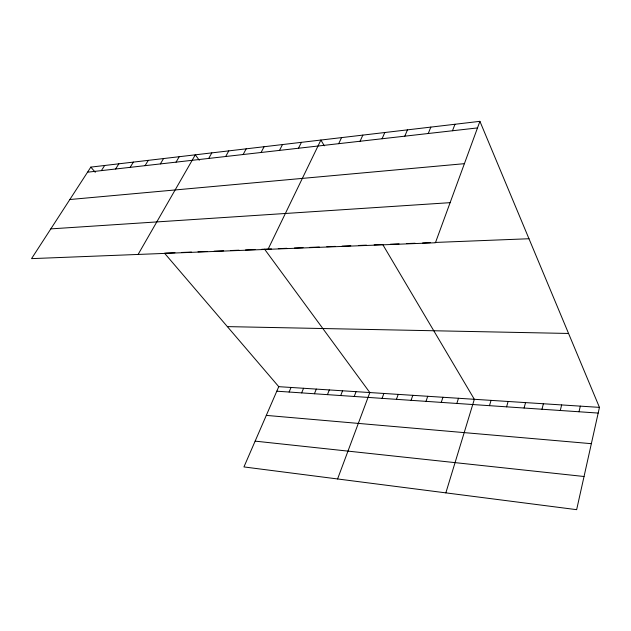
<?xml version="1.0" encoding="UTF-8"?>
<svg xmlns="http://www.w3.org/2000/svg" width="631" height="631" viewBox="0 0 631 631"><rect width="100%" height="100%" fill="white"/><g stroke="black" fill="none" stroke-linecap="round" stroke-linejoin="round"><path stroke-width="0.95" d="M479.915 121.333L435.422 242.761L31.55 258.631L90.832 167.112L479.915 121.333L599.45 407.374L576.647 509.667L243.945 466.932L278.76 386.669L164.47 253.141M579.006 411.759L580.331 406.135M560.281 410.489L561.653 404.928M541.974 409.243L543.401 403.753M524.085 408.02L525.552 402.602M506.59 406.829L508.105 401.474M489.482 405.67L491.036 400.37M445.849 492.866L474.338 399.297L382.733 244.52L374.128 244.86M456.844 403.446L458.477 398.271M441.274 402.389L442.938 397.27M426.028 401.348L427.723 396.284M411.081 400.33L412.808 395.321M396.442 399.336L398.2 394.383M382.094 398.358L383.877 393.46M337.577 478.961L369.837 392.553L264.586 249.19M354.228 396.465L356.065 391.662M452.474 130.767L454.975 124.268M340.701 395.542L342.562 390.786M327.434 394.643L329.311 389.934M428.252 133.512L430.831 127.107M314.412 393.752L316.32 389.098M301.642 392.884L303.566 388.27M404.802 136.178L407.452 129.86M289.101 392.032L291.049 387.466M382.078 138.757L384.8 132.526M360.064 141.257L362.849 135.105M338.713 143.679L341.552 137.613M268.017 249.34L320.895 140.043L324.302 145.808M298.479 148.246L301.421 142.338M279.509 150.399L282.499 144.562M261.068 152.489L264.097 146.723M243.132 154.524L246.193 148.829M225.677 156.512L228.777 150.88M208.695 158.436L211.819 152.876M138.11 254.443L195.31 154.816L199.301 160.25M176.049 162.143L179.228 156.709M160.353 163.926L163.555 158.555M145.051 165.661L148.277 160.353M130.136 167.357L133.378 162.104M115.591 169.005L118.849 163.815M101.394 170.615L104.675 165.48M87.543 172.192L477.501 127.919M69.836 199.522L464.4 163.674M50.819 228.887L450.116 202.661M165.425 253.11L174.968 252.731M181.728 252.463L191.485 252.077M198 251.816L207.347 251.453M214.012 251.185L223.619 250.807M230.441 250.539L239.007 250.199M245.546 249.939L255.027 249.568M261.723 249.3L271.44 248.914M278.303 248.646L286.868 248.306M294.417 248.007L303.077 247.667M309.845 247.399L319.294 247.029M326.779 246.729L335.345 246.39M342.065 246.129L350.797 245.782M358.668 245.467L366.477 245.159M390.415 244.213L399.06 243.874M406.64 243.574L415.095 243.243M422.636 242.943L430.366 242.635M435.193 242.446L528.975 238.739M227.357 326.613L568.563 333.46M278.76 386.669L599.45 407.374M276.796 391.196L598.18 413.068M266.298 415.395L591.357 443.68M255.137 441.132L584.038 476.5M90.832 167.112L95.281 172.302"/></g></svg>
